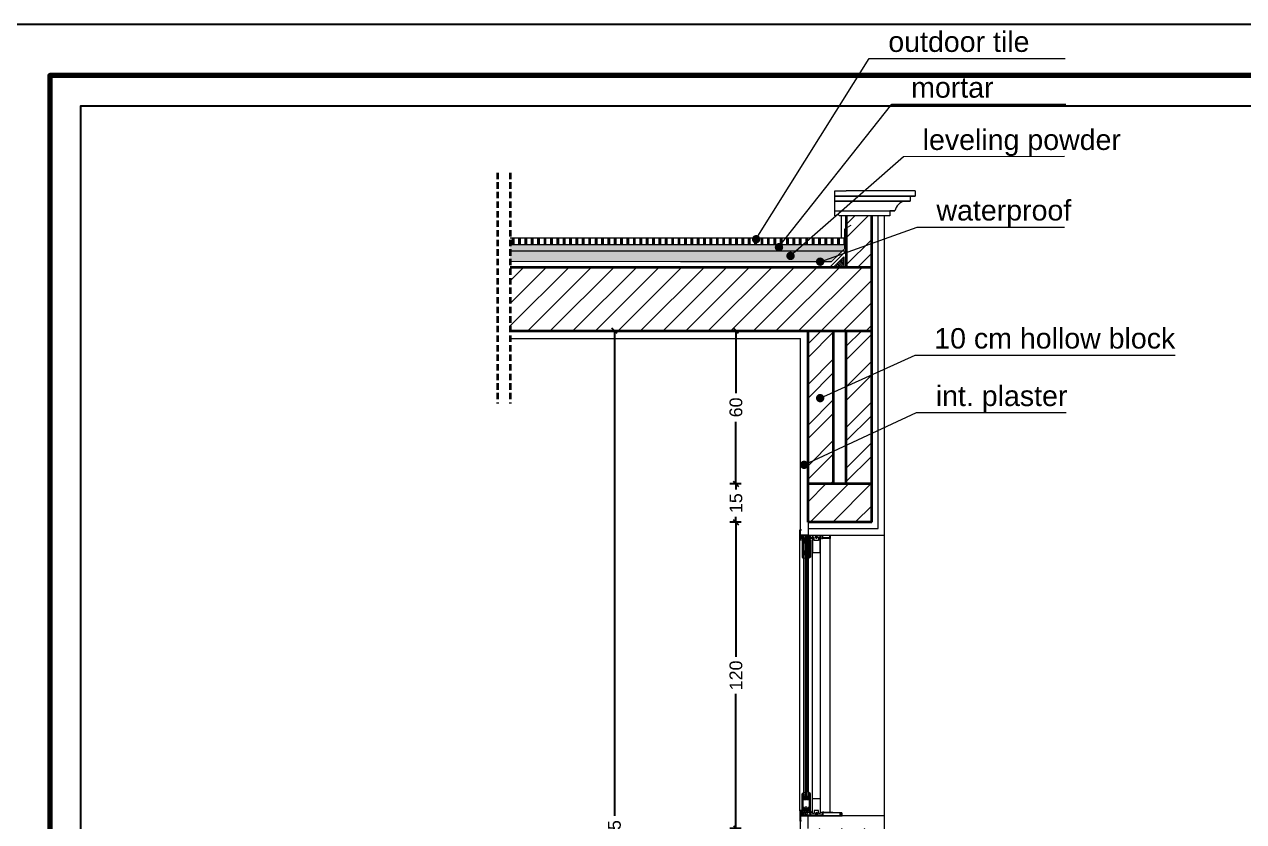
# Model space of a CAD drawing. Header units: inches. Extents: x -580639 to 179052, y 0 to 152898.
# Drawn here: x 24613 to 36553, y 143980 to 151788 of the extents above; entities that cross this region are included whole.
import ezdxf

# ---------------------------------------------------------------- set-up
doc = ezdxf.new("R2010")
doc.units = ezdxf.units.IN
doc.header["$LTSCALE"] = 500
doc.header["$MEASUREMENT"] = 0
for name, pattern in [('DASHED', [0.75, 0.5, -0.25]), ('HIDDEN', [0.375, 0.25, -0.125]), ('HIDDEN2', [0.1875, 0.125, -0.0625])]:
    doc.linetypes.add(name, pattern=pattern)
for name, color, linetype, lineweight in [('1ATEXT', 3, 'Continuous', 20), ('A-0.15', 50, 'Continuous', 15), ('A-0.25', 42, 'Continuous', 25), ('A-flor-sthn', 251, 'HIDDEN2', 9), ('A-htch', 252, 'Continuous', 20), ('A-wall', 52, 'Continuous', 35), ('DIM', 8, 'Continuous', 18), ('fini', 11, 'Continuous', 13), ('WALL', 7, 'Continuous', 40), ('WIN', 3, 'Continuous', 18)]:
    doc.layers.add(name, color=color, linetype=linetype, lineweight=lineweight)
doc.styles.add('50', font='arial.ttf', dxfattribs={"height": 125})
doc.styles.add('style3', font='arial.ttf', dxfattribs={"height": 200})
doc.dimstyles.new('DIM', dxfattribs={"dimscale": 50, "dimtxt": 125, "dimasz": 1, "dimexe": 1.2, "dimexo": 1, "dimgap": 1, "dimtad": 0, "dimtoh": 1, "dimdec": 0, "dimlfac": 0.1, "dimrnd": 1, "dimdsep": 46, "dimtxsty": '50', "dimblk": 'OBLIQUE', "dimcen": 0.09, "dimclrt": 8, "dimadec": 0, "dimazin": 0, "dimtfac": 1, "dimtdec": 0, "dimtix": 1, "dimtofl": 0, "dimtmove": 2, "dimatfit": 2, "dimfxl": 1, "dimfxlon": 1, "dimtzin": 0, "dimarcsym": 0})
pattern_1 = [(318.0127875, (-46528.982, 479737.635), (1125, -1000), [16.817, -1664.886006]), (274.9697407, (-46516.482, 479726.385), (-125, 1500), [28.8585, -2856.990595]), (222.510447, (-46513.982, 479697.635), (1375, 1250), [20.3485, -2014.504075]), (357.273689, (-46482.732, 479648.885), (-2500, 125), [26.27975, -2601.694755]), (22.8336542, (-46456.482, 479647.635), (-1500, -625), [25.769375, -2551.17164]), (87.273689, (-46432.732, 479657.635), (-125, -2500), [26.27975, -2601.694755]), (127.6942405, (-46431.482, 479683.885), (1250, -1625), [34.753625, -3440.60607]), (162.2553284, (-46452.732, 479711.385), (-2750, 875), [32.811, -3248.290187]), (211.4295656, (-46483.982, 479721.385), (-1625, -1000), [26.36875, -2610.50914]), (265.2363583, (-46506.482, 479707.635), (125, 1375), [30.104, -1475.095322]), (312.3974378, (-46508.9818, 479677.635), (1375, -1500), [38.931, -3854.171876]), (228.814075, (-46481.482, 479772.635), (-750, -875), [13.287625, -1315.4806]), (261.4692344, (-46490.232, 479762.635), (250, 1625), [25.279625, -2502.688927]), (315, (-46493.98, 479737.635), (125, -2e-14), [17.677625, -159.09907]), (293.1985905, (-46508.982, 479728.885), (-250, 625), [9.51975, -942.45189]), (21.8014095, (-46505.232, 479720.135), (-375, -125), [13.462875, -659.682726]), (120.9637565, (-46492.732, 479725.135), (-250, 375), [21.866125, -707.00286]), (251.565051, (-46503.98, 479743.885), (125, 250), [15.811375, -379.473333]), (106.3895403, (-46505.232, 479647.635), (-375, 1250), [22.15, -2192.855643]), (160.346176, (-46511.482, 479668.885), (1375, -500), [18.582625, -1839.67597]), (23.1985905, (-46528.982, 479743.885), (-625, -250), [19.039375, -932.932263]), (73.6104597, (-46511.482, 479751.385), (-375, -1250), [22.15, -2192.855643]), (69.443955, (-46427.732, 479647.635), (-250, -625), [21.36, -1046.64047]), (24.7751406, (-46420.232, 479667.635), (-1375, -625), [17.89725, -1771.830383]), (156.8014095, (-46403.982, 479745.135), (-625, 250), [19.039375, -932.932263]), (107.3540246, (-46421.482, 479752.635), (500, -1625), [20.953875, -2074.42795]), (159.443955, (-46403.982, 479683.885), (625, -250), [10.68, -1057.32047]), (191.3099325, (-46403.982, 479737.635), (-500, -125), [6.37375, -631.00369]), (255.963757, (-46410.232, 479736.385), (125, 375), [25.769375, -489.61883]), (276.009006, (-46416.482, 479711.385), (-125, 1250), [23.88125, -2364.240397]), (33.690068, (-46481.482, 479725.135), (-250, -125), [18.02775, -432.66616]), (83.1572266, (-46466.482, 479735.135), (250, 2125), [31.47425, -3115.94533]), (150.945396, (-46462.732, 479766.385), (875, -500), [12.8695, -1274.084268]), (180, (-46473.98, 479772.64), (-125, -125), [7.5, -117.5]), (210.2564372, (-46420.232, 479708.885), (875, 500), [17.3655, -1719.19]), (138.0127875, (-46435.232, 479700.135), (-1125, 1000), [33.634, -1648.069006]), (90, (-46460.23, 479722.64), (-125, 125), [32.5, -92.5]), (55.3048465, (-46460.232, 479755.135), (875, 1250), [19.76425, -1956.659288]), (344.054604, (-46448.982, 479771.385), (500, -125), [18.20025, -891.813486]), (297.6459754, (-46431.482, 479766.385), (1250, -2375), [29.633125, -2933.684273]), (265.4260787, (-46417.732, 479740.135), (-125, -1625), [31.349875, -3103.634176])]

# ---------------------------------------------------------------- blocks, each defined once
blk = doc.blocks.new('_Oblique')
at = {"color": 0, "linetype": 'ByBlock', "lineweight": -2}
blk.add_line((-0.5, -0.5), (0.5, 0.5), dxfattribs=at)
blk = doc.blocks.new('*D1664')
at = {"layer": 'Defpoints', "color": 0, "transparency": 16777216}
for p in [(30392, 148787), (30392, 148787), (30392, 138912)]:
    blk.add_point(p, dxfattribs=at)
at = {"layer": 'DIM', "color": 0, "lineweight": -2, "transparency": 16777216}
for p, q in [((30392, 148787), (30332, 148787)), ((30392, 148787), (30392, 144038)), ((30392, 138912), (30392, 143661)), ((30392, 138912), (30332, 138912))]:
    blk.add_line(p, q, dxfattribs=at)
at = {"layer": 'DIM', "color": 0, "lineweight": -2, "transparency": 16777216, "xscale": 50, "yscale": 50, "zscale": 50}
for p, rotation in [((30392, 148787), 90), ((30392, 138912), 270)]:
    blk.add_blockref('_Oblique', p, dxfattribs=dict(at, rotation=rotation))
at = {"layer": 'DIM', "color": 8, "transparency": 16777216, "insert": (30392, 143849), "char_height": 125, "attachment_point": 5, "rotation": 90, "style": '50'}
blk.add_mtext('395', dxfattribs=at)
blk = doc.blocks.new('*D1696')
at = {"layer": 'Defpoints', "color": 0, "transparency": 16777216}
for p in [(31582, 146912), (32287, 146912), (32287, 143912)]:
    blk.add_point(p, dxfattribs=at)
at = {"layer": 'DIM', "color": 0, "lineweight": -2, "transparency": 16777216}
for p, q in [((31632, 146912), (31522, 146912)), ((31582, 146912), (31582, 145594)), ((31582, 143912), (31582, 145230)), ((31632, 143912), (31522, 143912))]:
    blk.add_line(p, q, dxfattribs=at)
at = {"layer": 'DIM', "color": 0, "lineweight": -2, "transparency": 16777216, "xscale": 50, "yscale": 50, "zscale": 50}
for p, rotation in [((31582, 146912), 90), ((31582, 143912), 270)]:
    blk.add_blockref('_Oblique', p, dxfattribs=dict(at, rotation=rotation))
at = {"layer": 'DIM', "color": 8, "transparency": 16777216, "insert": (31582, 145412), "char_height": 125, "attachment_point": 5, "rotation": 90, "style": '50'}
blk.add_mtext('120', dxfattribs=at)
blk = doc.blocks.new('*D1697')
at = {"layer": 'Defpoints', "color": 0, "transparency": 16777216}
for p in [(31582, 147287), (32287, 147287), (32287, 146912)]:
    blk.add_point(p, dxfattribs=at)
at = {"layer": 'DIM', "color": 0, "lineweight": -2, "transparency": 16777216}
for p, q in [((31632, 147287), (31522, 147287)), ((31582, 147287), (31582, 147234)), ((31632, 146912), (31522, 146912)), ((31582, 146912), (31582, 146965))]:
    blk.add_line(p, q, dxfattribs=at)
at = {"layer": 'DIM', "color": 0, "lineweight": -2, "transparency": 16777216, "xscale": 50, "yscale": 50, "zscale": 50}
for p, rotation in [((31582, 147287), 90), ((31582, 146912), 270)]:
    blk.add_blockref('_Oblique', p, dxfattribs=dict(at, rotation=rotation))
at = {"layer": 'DIM', "color": 8, "transparency": 16777216, "insert": (31582, 147099), "char_height": 125, "attachment_point": 5, "rotation": 90, "style": '50'}
blk.add_mtext('15', dxfattribs=at)
blk = doc.blocks.new('*D1698')
at = {"layer": 'Defpoints', "color": 0, "transparency": 16777216}
for p in [(31582, 148787), (32287, 148787), (32287, 147287)]:
    blk.add_point(p, dxfattribs=at)
at = {"layer": 'DIM', "color": 0, "lineweight": -2, "transparency": 16777216}
for p, q in [((31632, 148787), (31522, 148787)), ((31582, 148787), (31582, 148177)), ((31582, 147287), (31582, 147897)), ((31632, 147287), (31522, 147287))]:
    blk.add_line(p, q, dxfattribs=at)
at = {"layer": 'DIM', "color": 0, "lineweight": -2, "transparency": 16777216, "xscale": 50, "yscale": 50, "zscale": 50}
for p, rotation in [((31582, 148787), 90), ((31582, 147287), 270)]:
    blk.add_blockref('_Oblique', p, dxfattribs=dict(at, rotation=rotation))
at = {"layer": 'DIM', "color": 8, "transparency": 16777216, "insert": (31582, 148037), "char_height": 125, "attachment_point": 5, "rotation": 90, "style": '50'}
blk.add_mtext('60', dxfattribs=at)

msp = doc.modelspace()

# ---------------------------------------------------------------- hatches: boundary and pattern name
at = {"layer": 'A-flor-sthn', "ltscale": 1000}
h = msp.add_hatch(dxfattribs=at)
h.set_pattern_fill('ANSI31', color=8, scale=100, angle=90, style=0)
h.set_pattern_definition([(135, (-1712.176, 564711.376), (-8.83883476, -8.83883476), [])])
h.paths.add_polyline_path([(32637.398, 149411.044), (32637.398, 149511.044), (32537.398, 149411.044)])
at = {"layer": 'A-htch'}
h = msp.add_hatch(dxfattribs=at)
h.set_pattern_fill('ANSI32', color=256, scale=750)
h.set_pattern_definition([(45, (-46403.98, 479647.64), (-198.87378, 198.87378), []), (45, (-46271.4, 479647.64), (-198.87378, 198.87378), [])])
h.paths.add_polyline_path([(32912.398, 143536.996), (32662.398, 143536.996), (32662.398, 138911.996), (32912.398, 138911.996)])
h.paths.add_polyline_path([(32287.398, 138911.996), (32537.398, 138911.996), (32537.398, 143536.996), (32287.398, 143536.996)])
h.paths.add_polyline_path([(32662.398, 147286.996), (32912.398, 147286.996), (32912.398, 148786.996), (32662.398, 148786.996)])
h.paths.add_polyline_path([(32287.398, 147286.996), (32537.398, 147286.996), (32537.398, 148786.996), (32287.398, 148786.996)])
h.paths.add_polyline_path([(32912.398, 149667.112), (32912.398, 149911.996), (32662.398, 149911.996), (32662.398, 149411.996), (32912.398, 149411.996)])
h.paths.add_polyline_path([(32912.398, 131786.996), (32662.398, 131786.996), (32662.398, 130286.996), (32912.398, 130286.996)])
h.paths.add_polyline_path([(32287.398, 130286.996), (32537.398, 130286.996), (32537.398, 131786.996), (32287.398, 131786.996)])
h.paths.add_polyline_path([(32912.398, 129786.996), (32662.398, 129786.996), (32662.398, 125161.996), (32912.398, 125161.996), (32912.398, 125411.996)])
h.paths.add_polyline_path([(32287.398, 125161.996), (32537.398, 125161.996), (32537.398, 129786.996), (32287.398, 129786.996)])
at = {"layer": 'A-htch', "transparency": 33554687}
h = msp.add_hatch(dxfattribs=at)
h.set_pattern_fill('PLAST', color=256, scale=250, angle=90)
h.set_pattern_definition([(90, (-46403.98, 479647.635), (-62.5, 4e-15), []), (90, (-46411.794, 479647.635), (-62.5, 4e-15), []), (90, (-46419.607, 479647.635), (-62.5, 4e-15), [])])
h.paths.add_polyline_path([(32287.398, 121786.996), (29369.952, 121786.996), (29369.952, 121724.496), (32287.398, 121724.496)])
h.paths.add_polyline_path([(32287.398, 130411.996), (29369.952, 130411.996), (29369.952, 130349.496), (32287.398, 130349.496)])
h.paths.add_polyline_path([(32287.398, 139036.996), (29369.952, 139036.996), (29369.952, 138974.496), (32287.398, 138974.496)])
h.paths.add_polyline_path([(32644.175, 149696.4), (29369.952, 149696.4), (29369.952, 149633.9), (32644.175, 149633.9)])
at = {"layer": 'A-htch', "transparency": 33554549}
h = msp.add_hatch(dxfattribs=at)
h.set_pattern_fill('GRAVEL', color=256, scale=125, angle=90)
h.set_pattern_definition(pattern_1)
h.paths.add_polyline_path([(32644.175, 149633.9), (29369.952, 149633.9), (29369.952, 149571.4), (32626.467, 149571.4), (32644.175, 149588.848)])
h.paths.add_polyline_path([(32287.398, 138974.496), (29369.952, 138974.496), (29369.952, 138911.996), (32287.398, 138911.996)])
h.paths.add_polyline_path([(32287.398, 130349.496), (29369.952, 130349.496), (29369.952, 130286.996), (32287.398, 130286.996)])
h.paths.add_polyline_path([(32287.398, 121724.496), (29369.952, 121724.496), (29369.952, 121661.996), (32287.398, 121661.996)])
h = msp.add_hatch(dxfattribs=at)
h.set_pattern_fill('GRAVEL', color=256, scale=125, angle=90)
h.set_pattern_definition(pattern_1)
h.paths.add_polyline_path([(29369.952, 149571.4), (29369.952, 149465.872), (32519.752, 149466.253), (32626.467, 149571.4)])
at = {"layer": 'A-htch'}
h = msp.add_hatch(dxfattribs=at)
h.set_pattern_fill('ANSI31', color=256, scale=1250)
h.set_pattern_definition([(45, (-46403.98, 479647.64), (-110.485435, 110.485435), [])])
h.paths.add_polyline_path([(32912.398, 121161.996), (32912.398, 121661.996), (29369.952, 121661.996), (29369.952, 121161.996)])
h.paths.add_polyline_path([(32912.398, 129786.996), (32912.398, 130286.996), (29369.952, 130286.996), (29369.952, 129786.996)])
h.paths.add_polyline_path([(32287.398, 132036.996), (32287.398, 131786.996), (32912.398, 131786.996), (32912.398, 132036.996)])
h.paths.add_polyline_path([(32287.398, 138411.996), (32287.398, 138036.996), (32912.398, 138036.996), (32912.398, 138911.996), (29369.952, 138911.996), (29369.952, 138411.996)])
h.paths.add_polyline_path([(32912.398, 143536.996), (32912.398, 143911.996), (32287.398, 143911.996), (32287.398, 143536.996)])
h.paths.add_polyline_path([(32912.398, 147286.996), (32287.398, 147286.996), (32287.398, 146911.996), (32912.398, 146911.996)])
h.paths.add_polyline_path([(29369.952, 149411.996), (29369.952, 148786.996), (32912.398, 148786.996), (32912.398, 149411.996)])

# ---------------------------------------------------------------- linework, layer by layer
msp.add_lwpolyline([(24363.463, 113030.352), (79363.681, 113030.352), (79363.681, 151788.469), (24363.463, 151788.469)], close=True)
at = {"layer": '1ATEXT'}
for p, q in [((31779.377, 149688.993), (32885.309, 151454.508)), ((32885.309, 151454.508), (34806.165, 151454.508)), ((32003.129, 149610.627), (33109.06, 151006.376)), ((33109.06, 151006.376), (34812.09, 151006.376)), ((32116.104, 149525.606), (33222.036, 150494.203)), ((33222.036, 150494.203), (34798.643, 150497.115)), ((32406.293, 149464.254), (33356.928, 149803.183)), ((33356.928, 149803.183), (34799.135, 149803.183)), ((32406.293, 148127.693), (33335.231, 148549.044)), ((33335.231, 148549.044), (35882.477, 148549.044)), ((32249.239, 147474.391), (33350.111, 147985.737)), ((33350.111, 147985.737), (34814.748, 147985.737))]:
    msp.add_line(p, q, dxfattribs=at)
at = {"layer": '1ATEXT', "const_width": 40}
for points in [[(31779.377, 149704.831, -1), (31779.377, 149662.825, -1), (31779.377, 149704.831)], [(32003.129, 149626.465, -1), (32003.129, 149584.459, -1), (32003.129, 149626.465)], [(32116.104, 149541.443, -1), (32116.104, 149499.438, -1), (32116.104, 149541.443)], [(32406.293, 149485.256, -1), (32406.293, 149443.251, -1), (32406.293, 149485.256)], [(32406.293, 148148.696, -1), (32406.293, 148106.69, -1), (32406.293, 148148.696)], [(32249.239, 147495.393, -1), (32249.239, 147453.388, -1), (32249.239, 147495.393)]]:
    msp.add_lwpolyline(points, format="xyb", dxfattribs=at)
at = {"layer": 'A-0.15'}
msp.add_line((33037.398, 144036.996), (33037.398, 146786.996), dxfattribs=at)
at = {"layer": 'A-0.25', "lineweight": 25}
msp.add_lwpolyline([(72263.681, 113830.352), (72263.681, 150988.469), (25163.463, 150988.469), (25163.463, 113830.352), (72263.681, 113830.352)], dxfattribs=at)
at = {"layer": 'A-flor-sthn', "color": 8, "ltscale": 1000}
for p, q in [((29369.952, 149696.4), (32662.398, 149696.4)), ((29369.952, 149633.9), (32662.398, 149633.9)), ((29369.952, 149571.4), (32662.398, 149571.4)), ((29369.952, 149571.4), (32662.398, 149571.4)), ((32662.398, 149571.4), (32502.042, 149411.044)), ((32637.398, 149511.044), (32537.398, 149411.044)), ((32637.398, 149511.044), (32637.398, 149411.044))]:
    msp.add_line(p, q, dxfattribs=at)
at = {"layer": 'A-wall', "linetype": 'DASHED', "ltscale": 0.25}
for p, q in [((29244.952, 150335.314), (29244.952, 148075.32)), ((29369.952, 150335.314), (29369.952, 148075.32))]:
    msp.add_line(p, q, dxfattribs=at)
at = {"layer": 'A-wall'}
for p, q in [((32662.398, 149911.996), (32662.398, 149411.996)), ((32912.398, 149667.112), (32912.398, 149911.996)), ((32912.398, 149411.996), (32912.398, 149667.112)), ((29369.952, 149411.996), (32912.398, 149411.996)), ((32912.398, 146911.996), (32912.398, 149411.996)), ((29369.952, 148786.996), (32912.398, 148786.996)), ((32287.398, 146911.996), (32287.398, 148786.996)), ((32537.398, 147286.996), (32537.398, 148786.996)), ((32662.398, 147286.996), (32662.398, 148786.996)), ((32912.398, 147286.996), (32287.398, 147286.996)), ((32912.398, 146911.996), (32287.398, 146911.996))]:
    msp.add_line(p, q, dxfattribs=at)
at = {"layer": 'A-wall', "color": 1, "lineweight": 70}
msp.add_lwpolyline([(24863.463, 113530.352), (78863.681, 113530.352), (78863.681, 151288.469), (24863.463, 151288.469)], close=True, dxfattribs=at)
at = {"layer": 'fini'}
for p, q in [((32549.898, 149911.996), (32549.898, 150156.881)), ((32549.898, 150156.881), (32662.398, 150156.881)), ((32549.898, 150106.881), (33336.235, 150106.881)), ((32549.898, 150106.881), (33336.235, 150106.881)), ((33286.235, 150106.881), (32549.898, 150106.881)), ((33286.485, 150106.881), (32549.898, 150106.881)), ((33336.235, 150156.881), (32662.398, 150156.881)), ((33336.235, 150156.881), (32662.398, 150156.881)), ((33336.235, 150106.881), (33286.235, 150106.881)), ((33286.235, 150106.881), (33286.235, 150056.881)), ((33336.235, 150156.881), (33336.235, 150106.881)), ((32549.898, 150056.881), (33286.235, 150056.881)), ((32549.898, 150056.881), (33286.235, 150056.881)), ((33286.235, 150056.881), (32549.898, 150056.881)), ((33286.485, 150056.881), (32549.898, 150056.881)), ((33286.235, 150056.881), (33236.235, 150056.881)), ((32549.898, 149961.996), (33137.398, 149961.996)), ((32549.898, 149961.996), (33137.398, 149961.996)), ((32566.489, 149911.996), (32549.898, 149911.996)), ((32662.398, 149911.996), (32591.76, 149911.996)), ((32612.398, 149911.996), (32612.398, 149696.4)), ((32912.398, 149911.996), (32662.398, 149911.996)), ((33087.398, 149911.996), (32662.398, 149911.996)), ((33137.398, 149961.996), (33087.398, 149961.996)), ((33087.398, 149961.996), (33087.398, 149911.996)), ((29369.952, 148711.996), (32212.398, 148711.996)), ((32212.398, 146786.996), (32212.398, 148711.996)), ((32287.398, 146786.996), (32212.398, 146786.996)), ((32212.398, 139036.996), (32212.398, 144036.996)), ((32287.398, 144036.996), (32212.398, 144036.996)), ((32287.398, 143911.996), (32287.398, 144036.996))]:
    msp.add_line(p, q, dxfattribs=at)
for points in [[(32287.398, 146911.996), (32287.398, 146786.996), (32912.398, 146786.996), (33037.398, 146786.996), (33037.398, 149911.996)], [(32287.398, 146849.496), (32912.398, 146849.496), (32974.898, 146849.496), (32974.898, 149911.996)], [(29369.952, 138336.996), (32212.398, 138336.996), (32212.398, 137911.996), (32912.398, 137911.996), (33037.398, 137911.996), (33037.398, 143911.996), (33037.398, 144036.996), (32287.398, 144036.996)]]:
    msp.add_lwpolyline(points, dxfattribs=at)
for centre, radius, start, end in [((33255.518, 149937.875), 120.558, 99.203589, 168.4582186), ((32579.124, 149911.996), 12.635, 0, 180)]:
    msp.add_arc(centre, radius, start, end, dxfattribs=at)
at = {"layer": 'WALL', "linetype": 'HIDDEN', "ltscale": 0.1, "const_width": 10}
for points in [[(29369.952, 149464.62), (32517.709, 149464.24), (32644.175, 149588.848), (32644.175, 149781.923), (32709.957, 149822.095)], [(32519.752, 149466.253), (29369.952, 149465.872)]]:
    msp.add_lwpolyline(points, dxfattribs=at)
at = {"layer": 'WIN'}
for p, q in [((32207.433, 146739.008), (32207.433, 146836.524)), ((32207.433, 144084.985, 0), (32207.433, 146834.041)), ((32220.714, 146839.006), (32209.915, 146839.006)), ((32220.714, 146834.041), (32212.398, 146834.041)), ((32212.398, 146786.996), (32212.398, 146834.041)), ((32220.714, 146786.996), (32212.398, 146786.996)), ((32220.714, 146782.032), (32212.398, 146782.032)), ((32212.398, 146772.041), (32212.398, 146782.032)), ((32212.398, 146772.041), (32227.664, 146772.041)), ((32212.398, 146741.49), (32212.398, 146767.077)), ((32212.398, 146767.077), (32227.664, 146767.077)), ((32220.714, 146741.49), (32212.398, 146741.49)), ((32221.955, 146837.765), (32221.955, 146835.282)), ((32221.955, 146785.755), (32221.955, 146783.273)), ((32221.955, 146737.767), (32221.955, 146740.249)), ((32222.327, 146778.815), (32222.327, 146786.759)), ((32222.327, 146778.815), (32222.327, 146786.759)), ((32242.187, 146786.759), (32222.327, 146786.759)), ((32222.327, 146778.815), (32224.81, 146778.815)), ((32222.327, 146761.81), (32224.81, 146761.81)), ((32222.327, 146761.81), (32222.327, 146751.866)), ((32242.187, 146752.121), (32222.327, 146751.866)), ((32224.81, 146778.815), (32224.81, 146781.794)), ((32306.718, 146781.794), (32224.81, 146781.794)), ((32224.81, 146757.057), (32224.81, 146761.81)), ((32237.222, 146757.209), (32224.81, 146757.057)), ((32246.158, 146741.49), (32228.781, 146741.49)), ((32228.781, 146737.767), (32228.781, 146741.49)), ((32228.906, 146774.701), (32228.906, 146773.283)), ((32235.608, 146770.605), (32228.906, 146774.701)), ((32235.608, 146768.513), (32228.906, 146764.417)), ((32228.906, 146764.417), (32228.906, 146765.835)), ((32235.608, 146768.513), (32235.608, 146770.605)), ((32237.222, 146757.209), (32237.222, 146781.794)), ((32243.676, 146739.008), (32238.711, 146739.008)), ((32238.711, 146739.008), (32238.711, 146719.149)), ((32242.187, 146752.121), (32242.187, 146786.759)), ((32242.187, 146786.759), (32507.433, 146786.759)), ((32243.676, 146739.008), (32243.676, 146735.284)), ((32246.158, 146741.49), (32246.158, 146735.284)), ((32247.896, 144267.481, 0), (32247.896, 146781.794, 0)), ((32292.283, 146741.49), (32249.281, 146741.49)), ((32257.826, 146753.902), (32282.65, 146753.902)), ((32262.791, 144226.482, 0), (32262.791, 146781.794, 0)), ((32265.273, 146774.884), (32265.273, 146781.794)), ((32270.238, 144236.412, 0), (32270.238, 146781.794, 0)), ((32270.238, 146719.149), (32270.238, 146761.191)), ((32275.203, 146774.884), (32275.203, 146781.794)), ((32277.685, 144226.482, 0), (32277.685, 146781.794, 0)), ((32292.58, 144267.481, 0), (32292.58, 146781.794, 0)), ((32294.317, 146741.49), (32294.317, 146735.284)), ((32311.694, 146741.49), (32294.317, 146741.49)), ((32296.8, 146739.008), (32296.8, 146735.284)), ((32301.765, 146739.008), (32296.8, 146739.008)), ((32297.161, 146754.223), (32297.161, 146756.705)), ((32298.402, 146757.947), (32306.718, 146757.947)), ((32298.402, 146752.982), (32309.201, 146752.982)), ((32301.765, 146739.008), (32301.765, 146719.149)), ((32306.718, 146757.947), (32306.718, 146786.759)), ((32319.999, 146752.982), (32309.201, 146752.982)), ((32311.683, 146757.947), (32311.683, 146786.759)), ((32427.386, 146781.794), (32311.683, 146781.794)), ((32319.999, 146757.947), (32311.683, 146757.947)), ((32311.694, 146737.767), (32311.694, 146741.49)), ((32321.24, 146754.223), (32321.24, 146756.705)), ((32364.57, 146774.884), (32364.57, 146781.794)), ((32369.534, 146750.285), (32369.534, 146783.274)), ((32374.499, 146774.884), (32374.499, 146781.794)), ((32417.829, 146754.223), (32417.829, 146756.705)), ((32419.07, 146757.947), (32427.386, 146757.947)), ((32419.07, 146752.982), (32429.868, 146752.982)), ((32427.386, 146757.947), (32427.386, 146781.794)), ((32507.433, 146752.982), (32429.868, 146752.982)), ((32502.468, 146781.794), (32432.351, 146781.794)), ((32432.351, 146757.947), (32432.351, 146781.794)), ((32502.468, 146757.947), (32432.351, 146757.947)), ((32500.358, 146781.794, 0), (32500.358, 144069.68, 0)), ((32502.468, 146757.947), (32502.468, 146781.794)), ((32507.433, 146752.982), (32507.433, 146786.759)), ((32220.714, 146736.526), (32209.915, 146736.526)), ((32233.746, 146737.767), (32228.781, 146737.767)), ((32228.781, 146737.767), (32228.781, 146617.37)), ((32233.746, 146737.767), (32233.746, 146617.37)), ((32301.765, 146719.149), (32238.711, 146719.149)), ((32238.711, 146711.701), (32238.711, 146628.54)), ((32301.765, 146711.701), (32238.711, 146711.701)), ((32246.158, 146628.54), (32238.711, 146628.54)), ((32246.158, 146628.54), (32238.711, 146624.072)), ((32238.711, 146624.072), (32238.711, 146617.37)), ((32239.952, 146736.526), (32239.952, 146721.631)), ((32254.226, 146706.737), (32239.952, 146706.737)), ((32239.952, 146706.737), (32239.952, 146629.782)), ((32265.894, 146629.782), (32239.952, 146629.782)), ((32241.194, 146720.39), (32241.194, 146720.39)), ((32242.435, 146734.043), (32242.435, 146736.526)), ((32242.435, 146724.238), (32242.435, 146734.043)), ((32242.435, 146724.238), (32242.435, 146721.631)), ((32246.158, 146735.284), (32243.676, 146735.284)), ((32257.826, 146729.078), (32282.65, 146729.078)), ((32260.308, 146624.817), (32263.287, 146628.54)), ((32260.308, 146617.37), (32260.308, 146624.817)), ((32265.273, 146628.54), (32263.287, 146628.54)), ((32265.273, 146625.686), (32265.273, 146628.54)), ((32265.273, 146617.37), (32265.273, 146620.224)), ((32265.894, 146629.782), (32267.383, 146627.175)), ((32273.093, 146627.175), (32267.383, 146627.175)), ((32270.238, 146715.278), (32270.238, 146691.594)), ((32274.582, 146629.782), (32273.093, 146627.175)), ((32300.523, 146629.782), (32274.582, 146629.782)), ((32275.203, 146625.686), (32275.203, 146628.54)), ((32277.189, 146628.54), (32275.203, 146628.54)), ((32275.203, 146617.37), (32275.203, 146620.224)), ((32280.168, 146624.817), (32277.189, 146628.54)), ((32280.168, 146617.37), (32280.168, 146624.817)), ((32300.523, 146706.737), (32286.249, 146706.737)), ((32296.8, 146735.284), (32294.317, 146735.284)), ((32294.317, 146628.54), (32301.765, 146624.072)), ((32301.765, 146628.54), (32294.317, 146628.54)), ((32298.041, 146734.043), (32298.041, 146736.526)), ((32298.041, 146724.238), (32298.041, 146734.043)), ((32298.041, 146724.238), (32298.041, 146721.631)), ((32299.282, 146720.39), (32299.282, 146720.39)), ((32300.523, 146736.526), (32300.523, 146721.631)), ((32300.523, 146706.737), (32300.523, 146629.782)), ((32301.765, 146711.701), (32301.765, 146628.54)), ((32301.765, 146624.072), (32301.765, 146617.37)), ((32311.694, 146737.767), (32306.729, 146737.767)), ((32306.729, 146737.767), (32306.729, 146617.37)), ((32311.694, 146737.767), (32311.694, 146617.37)), ((32233.746, 146617.37), (32228.781, 146617.37)), ((32228.781, 146617.37), (32228.781, 146572.686)), ((32233.746, 146572.686), (32228.781, 146572.686)), ((32228.781, 146572.065), (32228.781, 146571.332)), ((32228.781, 146572.065), (32234.367, 146572.065)), ((32228.781, 146571.332), (32247.896, 146556.512)), ((32231.264, 146576.41), (32233.746, 146581.375)), ((32233.746, 146576.41), (32231.264, 146576.41)), ((32232.268, 146577.03), (32234.236, 146580.966)), ((32232.268, 146577.03), (32234.367, 146577.03)), ((32233.746, 146612.405), (32233.746, 146581.375)), ((32306.729, 146612.405), (32233.746, 146612.405)), ((32233.746, 146576.41), (32233.746, 146572.686)), ((32234.367, 146600.003), (32237.299, 146606.571)), ((32234.367, 146600.003), (32234.367, 146581.521)), ((32234.367, 146577.03), (32234.367, 146572.065)), ((32235.856, 146597.014), (32235.856, 146599.618)), ((32235.856, 146584.726), (32235.856, 146592.173)), ((32235.856, 146572.302), (32235.856, 146580.382)), ((32235.954, 146600.1), (32237.514, 146603.806)), ((32236.338, 146571.32), (32240.93, 146567.765)), ((32241.814, 146595.773), (32237.098, 146595.773)), ((32237.098, 146593.414), (32241.69, 146593.414)), ((32241.69, 146583.485), (32237.098, 146583.485)), ((32237.098, 146581.623), (32241.69, 146581.623)), ((32237.299, 146606.571), (32270.238, 146606.571)), ((32238.688, 146604.565), (32241.844, 146604.49)), ((32301.765, 146617.37), (32238.711, 146617.37)), ((32242.931, 146592.173), (32242.931, 146584.726)), ((32242.931, 146580.382), (32242.931, 146568.746)), ((32243.055, 146603.249), (32243.055, 146597.014)), ((32244.297, 146599.124), (32244.297, 146588.233)), ((32244.297, 146588.233), (32245.449, 146590.801)), ((32244.297, 146582.307), (32247.662, 146589.808)), ((32244.297, 146582.307), (32244.297, 146576.906)), ((32244.338, 146573.928), (32245.449, 146576.403)), ((32244.766, 146568.955), (32247.662, 146575.41)), ((32246.779, 146601.606), (32270.238, 146601.606)), ((32262.791, 146597.51), (32247.896, 146597.51)), ((32277.064, 146597.51), (32263.411, 146597.51)), ((32263.411, 146597.51), (32263.411, 146588.822)), ((32275.823, 146587.581), (32264.652, 146587.581)), ((32303.176, 146606.571), (32270.238, 146606.571)), ((32293.697, 146601.606), (32270.238, 146601.606)), ((32277.064, 146597.51), (32277.064, 146588.822)), ((32292.58, 146597.51), (32277.685, 146597.51)), ((32311.694, 146571.332), (32292.58, 146556.512)), ((32296.179, 146582.307), (32292.813, 146589.808)), ((32295.71, 146568.955), (32292.813, 146575.41)), ((32296.179, 146588.233), (32295.027, 146590.801)), ((32296.137, 146573.928), (32295.027, 146576.403)), ((32296.179, 146599.124), (32296.179, 146588.233)), ((32296.179, 146582.307), (32296.179, 146576.906)), ((32297.42, 146603.249), (32297.42, 146597.014)), ((32297.544, 146592.173), (32297.544, 146584.726)), ((32297.544, 146580.382), (32297.544, 146568.746)), ((32301.788, 146604.565), (32298.632, 146604.49)), ((32298.662, 146595.773), (32303.378, 146595.773)), ((32303.378, 146593.414), (32298.786, 146593.414)), ((32298.786, 146583.485), (32303.378, 146583.485)), ((32303.378, 146581.623), (32298.786, 146581.623)), ((32304.138, 146571.32), (32299.545, 146567.765)), ((32304.522, 146600.1), (32302.962, 146603.806)), ((32306.109, 146600.003), (32303.176, 146606.571)), ((32304.619, 146597.014), (32304.619, 146599.618)), ((32304.619, 146584.726), (32304.619, 146592.173)), ((32304.619, 146572.302), (32304.619, 146580.382)), ((32306.109, 146600.003), (32306.109, 146581.521)), ((32308.208, 146577.03), (32306.109, 146577.03)), ((32306.109, 146577.03), (32306.109, 146572.065)), ((32311.694, 146572.065), (32306.109, 146572.065)), ((32308.208, 146577.03), (32306.24, 146580.966)), ((32311.694, 146617.37), (32306.729, 146617.37)), ((32306.729, 146612.405), (32306.729, 146581.375)), ((32309.212, 146576.41), (32306.729, 146581.375)), ((32306.729, 146576.41), (32306.729, 146572.686)), ((32309.212, 146576.41), (32306.729, 146576.41)), ((32311.694, 146572.686), (32306.729, 146572.686)), ((32311.694, 146617.37), (32311.694, 146572.686)), ((32311.694, 146572.065), (32311.694, 146571.332)), ((32332.298, 146616.815), (32406.771, 146616.815)), ((32228.781, 144252.66), (32247.896, 144267.481)), ((32228.781, 144251.927), (32228.781, 144252.66)), ((32228.781, 144251.927), (32234.367, 144251.927)), ((32228.781, 144206.623), (32228.781, 144251.307)), ((32233.746, 144251.307), (32228.781, 144251.307)), ((32233.746, 144247.583), (32231.264, 144247.583)), ((32231.264, 144247.583), (32233.746, 144242.618)), ((32232.268, 144246.962), (32234.236, 144243.027)), ((32232.268, 144246.962), (32234.367, 144246.962)), ((32233.746, 144247.583), (32233.746, 144251.307)), ((32233.746, 144211.588), (32233.746, 144242.618)), ((32234.367, 144246.962), (32234.367, 144251.927)), ((32234.367, 144223.99), (32234.367, 144242.472)), ((32235.856, 144251.691), (32235.856, 144243.611)), ((32235.856, 144239.267), (32235.856, 144231.82)), ((32236.338, 144252.672), (32240.93, 144256.228)), ((32237.098, 144242.37), (32241.69, 144242.37)), ((32241.69, 144240.508), (32237.098, 144240.508)), ((32242.931, 144243.611), (32242.931, 144255.246)), ((32242.931, 144231.82), (32242.931, 144239.267)), ((32244.297, 144241.685), (32244.297, 144247.087)), ((32244.297, 144241.685), (32247.662, 144234.184)), ((32244.297, 144235.76), (32245.449, 144233.191)), ((32244.297, 144224.869), (32244.297, 144235.76)), ((32244.338, 144250.065), (32245.449, 144247.589)), ((32244.766, 144255.038), (32247.662, 144248.583)), ((32263.411, 144226.482), (32263.411, 144235.171)), ((32275.823, 144236.412), (32264.652, 144236.412)), ((32277.064, 144226.482), (32277.064, 144235.171)), ((32311.694, 144252.66), (32292.58, 144267.481)), ((32295.71, 144255.038), (32292.813, 144248.583)), ((32296.179, 144241.685), (32292.813, 144234.184)), ((32296.137, 144250.065), (32295.027, 144247.589)), ((32296.179, 144235.76), (32295.027, 144233.191)), ((32296.179, 144241.685), (32296.179, 144247.087)), ((32296.179, 144224.869), (32296.179, 144235.76)), ((32297.544, 144243.611), (32297.544, 144255.246)), ((32297.544, 144231.82), (32297.544, 144239.267)), ((32303.378, 144242.37), (32298.786, 144242.37)), ((32298.786, 144240.508), (32303.378, 144240.508)), ((32304.138, 144252.672), (32299.545, 144256.228)), ((32304.619, 144251.691), (32304.619, 144243.611)), ((32304.619, 144239.267), (32304.619, 144231.82)), ((32306.109, 144246.962), (32306.109, 144251.927)), ((32311.694, 144251.927), (32306.109, 144251.927)), ((32308.208, 144246.962), (32306.109, 144246.962)), ((32306.109, 144223.99), (32306.109, 144242.472)), ((32308.208, 144246.962), (32306.24, 144243.027)), ((32311.694, 144251.307), (32306.729, 144251.307)), ((32306.729, 144247.583), (32306.729, 144251.307)), ((32309.212, 144247.583), (32306.729, 144242.618)), ((32309.212, 144247.583), (32306.729, 144247.583)), ((32306.729, 144211.588), (32306.729, 144242.618)), ((32311.694, 144251.927), (32311.694, 144252.66)), ((32311.694, 144206.623), (32311.694, 144251.307)), ((32233.746, 144206.623), (32228.781, 144206.623)), ((32228.781, 144086.226), (32228.781, 144206.623)), ((32306.729, 144211.588), (32233.746, 144211.588)), ((32233.746, 144086.226), (32233.746, 144206.623)), ((32234.367, 144223.99), (32237.299, 144217.422)), ((32235.856, 144226.979), (32235.856, 144224.375)), ((32235.954, 144223.893), (32237.514, 144220.187)), ((32237.098, 144230.578), (32241.69, 144230.578)), ((32241.814, 144228.22), (32237.098, 144228.22)), ((32237.299, 144217.422), (32270.238, 144217.422)), ((32238.688, 144219.428), (32241.844, 144219.503)), ((32301.765, 144206.623), (32238.711, 144206.623)), ((32238.711, 144199.921), (32238.711, 144206.623)), ((32246.158, 144195.452), (32238.711, 144199.921)), ((32238.711, 144112.291), (32238.711, 144195.452)), ((32246.158, 144195.452), (32238.711, 144195.452)), ((32301.765, 144112.291), (32238.711, 144112.291)), ((32265.894, 144194.211), (32239.952, 144194.211)), ((32239.952, 144117.256), (32239.952, 144194.211)), ((32254.226, 144117.256), (32239.952, 144117.256)), ((32243.055, 144220.744), (32243.055, 144226.979)), ((32246.779, 144222.386), (32270.238, 144222.386)), ((32262.791, 144226.482), (32247.896, 144226.482)), ((32260.308, 144206.623), (32260.308, 144199.176)), ((32260.308, 144199.176), (32263.287, 144195.452)), ((32265.273, 144195.452), (32263.287, 144195.452)), ((32277.064, 144226.482), (32263.411, 144226.482)), ((32265.273, 144206.623), (32265.273, 144203.768)), ((32265.273, 144198.307), (32265.273, 144195.452)), ((32265.894, 144194.211), (32267.383, 144196.818)), ((32273.093, 144196.818), (32267.383, 144196.818)), ((32293.697, 144222.386), (32270.238, 144222.386)), ((32303.176, 144217.422), (32270.238, 144217.422)), ((32270.238, 144108.714), (32270.238, 144132.399)), ((32274.582, 144194.211), (32273.093, 144196.818)), ((32300.523, 144194.211), (32274.582, 144194.211)), ((32275.203, 144206.623), (32275.203, 144203.768)), ((32275.203, 144198.307), (32275.203, 144195.452)), ((32277.189, 144195.452), (32275.203, 144195.452)), ((32280.168, 144199.176), (32277.189, 144195.452)), ((32292.58, 144226.482), (32277.685, 144226.482)), ((32280.168, 144206.623), (32280.168, 144199.176)), ((32300.523, 144117.256), (32286.249, 144117.256)), ((32294.317, 144195.452), (32301.765, 144199.921)), ((32301.765, 144195.452), (32294.317, 144195.452)), ((32297.42, 144220.744), (32297.42, 144226.979)), ((32301.788, 144219.428), (32298.632, 144219.503)), ((32298.662, 144228.22), (32303.378, 144228.22)), ((32303.378, 144230.578), (32298.786, 144230.578)), ((32300.523, 144117.256), (32300.523, 144194.211)), ((32301.765, 144199.921), (32301.765, 144206.623)), ((32301.765, 144112.291), (32301.765, 144195.452)), ((32304.522, 144223.893), (32302.962, 144220.187)), ((32306.109, 144223.99), (32303.176, 144217.422)), ((32304.619, 144226.979), (32304.619, 144224.375)), ((32311.694, 144206.623), (32306.729, 144206.623)), ((32306.729, 144086.226), (32306.729, 144206.623)), ((32311.694, 144086.226), (32311.694, 144206.623)), ((32332.298, 144207.178), (32406.771, 144207.178)), ((32207.433, 144084.985), (32207.433, 143987.469)), ((32220.714, 144087.467), (32209.915, 144087.467)), ((32212.398, 144082.502), (32212.398, 144056.916)), ((32220.714, 144082.502), (32212.398, 144082.502)), ((32212.398, 144056.916), (32227.664, 144056.916)), ((32212.398, 144051.951), (32227.664, 144051.951)), ((32212.398, 144051.951), (32212.398, 144041.961)), ((32212.398, 144041.961), (32212.398, 143989.951)), ((32220.714, 144041.961), (32212.398, 144041.961)), ((32220.714, 144036.996), (32212.398, 144036.996)), ((32215.015, 144036.996), (32622.531, 144037.089, 0)), ((32221.955, 144086.226), (32221.955, 144083.744)), ((32221.955, 144038.238), (32221.955, 144040.72)), ((32222.327, 144062.182), (32222.327, 144072.127)), ((32242.187, 144071.872), (32222.327, 144072.127)), ((32222.327, 144062.182), (32224.81, 144062.182)), ((32222.327, 144045.178), (32222.327, 144037.234)), ((32222.327, 144045.178), (32224.81, 144045.178)), ((32222.327, 144045.178), (32222.327, 144037.234)), ((32224.81, 144066.935), (32224.81, 144062.182)), ((32237.222, 144066.784), (32224.81, 144066.935)), ((32224.81, 144045.178), (32224.81, 144042.199)), ((32306.718, 144042.199), (32224.81, 144042.199)), ((32233.746, 144086.226), (32228.781, 144086.226)), ((32228.781, 144086.226), (32228.781, 144082.502)), ((32246.158, 144082.502), (32228.781, 144082.502)), ((32235.608, 144055.48), (32228.906, 144059.576)), ((32228.906, 144059.576), (32228.906, 144058.157)), ((32235.608, 144053.388), (32228.906, 144049.292)), ((32228.906, 144049.292), (32228.906, 144050.71)), ((32235.608, 144055.48), (32235.608, 144053.388)), ((32237.222, 144066.784), (32237.222, 144042.199)), ((32301.765, 144104.844), (32238.711, 144104.844)), ((32238.711, 144084.985), (32238.711, 144104.844)), ((32243.676, 144084.985), (32238.711, 144084.985)), ((32239.952, 144087.467), (32239.952, 144102.362)), ((32241.194, 144103.603), (32241.194, 144103.603)), ((32242.187, 144071.872), (32242.187, 144037.234)), ((32242.187, 144037.234), (32432.351, 144037.234)), ((32242.435, 144099.755), (32242.435, 144102.362)), ((32242.435, 144099.755), (32242.435, 144089.95)), ((32242.435, 144089.95), (32242.435, 144087.467)), ((32246.158, 144088.708), (32243.676, 144088.708)), ((32243.676, 144084.985), (32243.676, 144088.708)), ((32246.158, 144082.502), (32246.158, 144088.708)), ((32292.283, 144082.502), (32249.281, 144082.502)), ((32257.826, 144094.914), (32282.65, 144094.914)), ((32257.826, 144070.09), (32282.65, 144070.09)), ((32265.273, 144049.109), (32265.273, 144042.199)), ((32270.238, 144104.844), (32270.238, 144062.802)), ((32275.203, 144049.109), (32275.203, 144042.199)), ((32296.8, 144088.708), (32294.317, 144088.708)), ((32294.317, 144082.502), (32294.317, 144088.708)), ((32311.694, 144082.502), (32294.317, 144082.502)), ((32296.8, 144084.985), (32296.8, 144088.708)), ((32301.765, 144084.985), (32296.8, 144084.985)), ((32297.161, 144069.77), (32297.161, 144067.287)), ((32298.041, 144099.755), (32298.041, 144102.362)), ((32298.041, 144099.755), (32298.041, 144089.95)), ((32298.041, 144089.95), (32298.041, 144087.467)), ((32298.402, 144071.011), (32309.201, 144071.011)), ((32298.402, 144066.046), (32306.718, 144066.046)), ((32299.282, 144103.603), (32299.282, 144103.603)), ((32300.523, 144087.467), (32300.523, 144102.362)), ((32301.765, 144084.985), (32301.765, 144104.844)), ((32306.718, 144066.046), (32306.718, 144037.234)), ((32311.694, 144086.226), (32306.729, 144086.226)), ((32319.999, 144071.011), (32309.201, 144071.011)), ((32311.683, 144066.046), (32311.683, 144037.234)), ((32319.999, 144066.046), (32311.683, 144066.046)), ((32427.386, 144042.199), (32311.683, 144042.199)), ((32311.694, 144086.226), (32311.694, 144082.502)), ((32321.24, 144069.77), (32321.24, 144067.287)), ((32364.57, 144049.109), (32364.57, 144042.199)), ((32369.534, 144073.708), (32369.534, 144040.719)), ((32374.499, 144049.109), (32374.499, 144042.199)), ((32417.829, 144069.77), (32417.829, 144067.287)), ((32419.07, 144071.011), (32429.868, 144071.011)), ((32419.07, 144066.046), (32427.386, 144066.046)), ((32427.386, 144066.046), (32427.386, 144042.199)), ((32440.667, 144071.011), (32429.868, 144071.011)), ((32440.667, 144066.046), (32432.351, 144066.046)), ((32432.351, 144066.046), (32432.351, 144037.234)), ((32599.654, 144062.501), (32440.556, 144066.047)), ((32619.514, 144067.025), (32440.667, 144071.011)), ((32441.908, 144069.77), (32441.908, 144067.287)), ((32599.654, 144062.531), (32599.654, 144037.234)), ((32619.514, 144037.234), (32599.654, 144037.234)), ((32617.031, 144062.117), (32604.619, 144062.413)), ((32604.619, 144062.413), (32604.619, 144042.199)), ((32617.031, 144042.199), (32604.619, 144042.199)), ((32617.031, 144062.117), (32617.031, 144042.199)), ((32619.514, 144067.025), (32619.514, 144037.234)), ((32220.714, 143984.987), (32209.915, 143984.987)), ((32220.714, 143989.951), (32212.398, 143989.951)), ((32221.955, 143986.228), (32221.955, 143988.71))]:
    msp.add_line(p, q, dxfattribs=at)
for points in [[(32257.826, 146724.113), (32252.861, 146724.113), (32252.861, 146758.867), (32257.826, 146758.867)], [(32287.615, 146724.113), (32282.65, 146724.113), (32282.65, 146758.867), (32287.615, 146758.867)], [(32257.826, 144099.879), (32252.861, 144099.879), (32252.861, 144065.125), (32257.826, 144065.125)], [(32287.615, 144099.879), (32282.65, 144099.879), (32282.65, 144065.125), (32287.615, 144065.125)]]:
    msp.add_lwpolyline(points, close=True, dxfattribs=at)
at = {"layer": 'WIN', "elevation": 0}
for points in [[(32332.298, 144207.178), (32332.298, 146781.794)], [(32406.771, 146781.794), (32406.771, 144207.178)]]:
    msp.add_lwpolyline(points, dxfattribs=at)
at = {"layer": 'WIN'}
for points in [[(32406.771, 146616.815), (32406.771, 146765.76), (32390.635, 146765.76), (32390.635, 146734.73), (32348.434, 146734.73), (32348.434, 146765.76), (32332.298, 146765.76), (32332.298, 146616.815)], [(32406.771, 144207.178), (32406.771, 144058.233), (32390.635, 144058.233), (32390.635, 144089.263), (32348.434, 144089.263), (32348.434, 144058.233), (32332.298, 144058.233), (32332.298, 144207.178)]]:
    msp.add_lwpolyline(points, dxfattribs=at)
for centre, radius, start, end in [((32209.915, 146836.524), 2.482, 90, 180), ((32209.915, 146739.008), 2.482, 180, 270), ((32220.714, 146837.765), 1.241, 0, 90), ((32220.714, 146835.282), 1.241, 270, 0), ((32220.714, 146785.755), 1.241, 0, 90), ((32220.714, 146783.273), 1.241, 270, 0), ((32220.714, 146740.249), 1.241, 0, 90), ((32227.664, 146773.283), 1.241, 270, 0), ((32227.664, 146765.835), 1.241, 0, 90), ((32270.238, 146766.285), 9.93, 120, 60), ((32298.402, 146756.705), 1.241, 90, 180), ((32298.402, 146754.223), 1.241, 180, 270), ((32319.999, 146756.705), 1.241, 0, 90), ((32319.999, 146754.223), 1.241, 270, 0), ((32369.534, 146766.285), 9.93, 120, 60), ((32419.07, 146756.705), 1.241, 90, 180), ((32419.07, 146754.223), 1.241, 180, 270), ((32220.714, 146737.767), 1.241, 270, 0), ((32241.194, 146736.526), 1.241, 90, 180), ((32241.194, 146721.631), 1.241, 180, 270), ((32241.194, 146736.526), 1.241, 0, 90), ((32241.194, 146721.631), 1.241, 270, 0), ((32265.273, 146622.955), 2.731, 90, 270), ((32265.273, 146622.955), 2.731, 90, 270), ((32275.203, 146622.955), 2.731, 270, 90), ((32299.282, 146736.526), 1.241, 90, 180), ((32299.282, 146721.631), 1.241, 180, 270), ((32299.282, 146736.526), 1.241, 0, 90), ((32299.282, 146721.631), 1.241, 270, 0), ((32233.126, 146581.521), 1.241, 333.4349488, 0), ((32237.098, 146599.618), 1.241, 157.1663458, 180), ((32237.098, 146597.014), 1.241, 180, 270), ((32237.098, 146592.173), 1.241, 90, 180), ((32237.098, 146584.726), 1.241, 180, 270), ((32237.098, 146580.382), 1.241, 90, 180), ((32237.098, 146572.302), 1.241, 180, 232.2531946), ((32238.658, 146603.324), 1.241, 88.6360725, 157.1663458), ((32241.69, 146568.746), 1.241, 232.2531946, 0), ((32241.69, 146592.173), 1.241, 0, 90), ((32241.69, 146584.726), 1.241, 270, 0), ((32241.69, 146580.382), 1.241, 0, 90), ((32241.814, 146597.014), 1.241, 270, 0), ((32241.814, 146603.249), 1.241, 0, 88.6360725), ((32299.833, 146576.193), 55.541, 179.2643088, 182.3374237), ((32246.779, 146599.124), 2.482, 90, 180), ((32299.833, 146576.193), 55.541, 187.4884481, 200.7542454), ((32246.556, 146590.305), 1.213, 335.8333702, 155.8333702), ((32246.556, 146575.907), 1.213, 335.8333702, 155.8333702), ((32264.652, 146588.822), 1.241, 180, 270), ((32275.823, 146588.822), 1.241, 270, 0), ((32240.643, 146576.193), 55.541, 339.2457546, 352.5115519), ((32293.92, 146590.305), 1.213, 24.1666298, 204.1666298), ((32293.92, 146575.907), 1.213, 24.1666298, 204.1666298), ((32293.697, 146599.124), 2.482, 0, 90), ((32240.643, 146576.193), 55.541, 357.6625763, 0.7356912), ((32298.662, 146603.249), 1.241, 91.3639275, 180), ((32298.662, 146597.014), 1.241, 180, 270), ((32298.786, 146592.173), 1.241, 90, 180), ((32298.786, 146584.726), 1.241, 180, 270), ((32298.786, 146580.382), 1.241, 90, 180), ((32298.786, 146568.746), 1.241, 180, 307.7468054), ((32301.818, 146603.324), 1.241, 22.8336542, 91.3639275), ((32303.378, 146597.014), 1.241, 270, 0), ((32303.378, 146592.173), 1.241, 0, 90), ((32303.378, 146584.726), 1.241, 270, 0), ((32303.378, 146580.382), 1.241, 0, 90), ((32303.378, 146572.302), 1.241, 307.7468054, 0), ((32303.378, 146599.618), 1.241, 0, 22.8336542), ((32307.35, 146581.521), 1.241, 180, 206.5650512), ((32233.126, 144242.472), 1.241, 0, 26.5650512), ((32237.098, 144251.691), 1.241, 127.7468054, 180), ((32237.098, 144243.611), 1.241, 180, 270), ((32237.098, 144239.267), 1.241, 90, 180), ((32237.098, 144231.82), 1.241, 180, 270), ((32241.69, 144255.246), 1.241, 0, 127.7468054), ((32241.69, 144243.611), 1.241, 270, 0), ((32241.69, 144239.267), 1.241, 0, 90), ((32241.69, 144231.82), 1.241, 270, 0), ((32299.833, 144247.8), 55.541, 177.6625763, 180.7356912), ((32299.833, 144247.8), 55.541, 159.2457546, 172.5115519), ((32246.556, 144248.086), 1.213, 204.1666298, 24.1666298), ((32246.556, 144233.688), 1.213, 204.1666298, 24.1666298), ((32264.652, 144235.171), 1.241, 90, 180), ((32275.823, 144235.171), 1.241, 0, 90), ((32240.643, 144247.8), 55.541, 7.4884481, 20.7542454), ((32293.92, 144248.086), 1.213, 155.8333702, 335.8333702), ((32293.92, 144233.688), 1.213, 155.8333702, 335.8333702), ((32240.643, 144247.8), 55.541, 359.2643088, 2.3374237), ((32298.786, 144255.246), 1.241, 52.2531946, 180), ((32298.786, 144243.611), 1.241, 180, 270), ((32298.786, 144239.267), 1.241, 90, 180), ((32298.786, 144231.82), 1.241, 180, 270), ((32303.378, 144243.611), 1.241, 270, 0), ((32303.378, 144239.267), 1.241, 0, 90), ((32303.378, 144231.82), 1.241, 270, 0), ((32303.378, 144251.691), 1.241, 0, 52.2531946), ((32307.35, 144242.472), 1.241, 153.4349488, 180), ((32237.098, 144226.979), 1.241, 90, 180), ((32237.098, 144224.375), 1.241, 180, 202.8336542), ((32238.658, 144220.669), 1.241, 202.8336542, 271.3639275), ((32241.814, 144226.979), 1.241, 0, 90), ((32241.814, 144220.744), 1.241, 271.3639275, 0), ((32246.779, 144224.869), 2.482, 180, 270), ((32265.273, 144201.038), 2.731, 90, 270), ((32265.273, 144201.038), 2.731, 90, 270), ((32275.203, 144201.038), 2.731, 270, 90), ((32293.697, 144224.869), 2.482, 270, 0), ((32298.662, 144226.979), 1.241, 90, 180), ((32298.662, 144220.744), 1.241, 180, 268.6360725), ((32301.818, 144220.669), 1.241, 268.6360725, 337.1663458), ((32303.378, 144226.979), 1.241, 0, 90), ((32303.378, 144224.375), 1.241, 337.1663458, 0), ((32209.915, 144084.985), 2.482, 90, 180), ((32220.714, 144086.226), 1.241, 0, 90), ((32220.714, 144083.744), 1.241, 270, 0), ((32220.714, 144040.72), 1.241, 0, 90), ((32227.664, 144058.157), 1.241, 270, 0), ((32227.664, 144050.71), 1.241, 0, 90), ((32241.194, 144102.362), 1.241, 90, 180), ((32241.194, 144087.467), 1.241, 180, 270), ((32241.194, 144102.362), 1.241, 0, 90), ((32241.194, 144087.467), 1.241, 270, 0), ((32270.238, 144057.708), 9.93, 300, 240), ((32298.402, 144069.77), 1.241, 90, 180), ((32298.402, 144067.287), 1.241, 180, 270), ((32299.282, 144102.362), 1.241, 90, 180), ((32299.282, 144087.467), 1.241, 180, 270), ((32299.282, 144102.362), 1.241, 0, 90), ((32299.282, 144087.467), 1.241, 270, 0), ((32319.999, 144069.77), 1.241, 0, 90), ((32319.999, 144067.287), 1.241, 270, 0), ((32369.534, 144057.708), 9.93, 300, 240), ((32419.07, 144069.77), 1.241, 90, 180), ((32419.07, 144067.287), 1.241, 180, 270), ((32440.667, 144069.77), 1.241, 0, 90), ((32440.667, 144067.287), 1.241, 270, 0), ((32209.915, 143987.469), 2.482, 180, 270), ((32220.714, 143988.71), 1.241, 0, 90), ((32220.714, 143986.228), 1.241, 270, 0)]:
    msp.add_arc(centre, radius, start, end, dxfattribs=at)

# ---------------------------------------------------------------- texts
at = {"layer": '1ATEXT', "char_height": 200, "attachment_point": 1, "style": 'style3'}
for s, width, insert in [('outdoor tile', 2216.04947, (33073.795, 151718.774)), ('mortar', 2216.04947, (33297.547, 151270.642)), ('leveling powder', 2216.04947, (33410.522, 150758.468)), ('waterproof', 2216.04947, (33545.414, 150067.449)), ('10 cm hollow block', 2677.03906, (33523.718, 148813.31)), ('int. plaster', 2216.04947, (33538.597, 148250.002))]:
    msp.add_mtext_dynamic_manual_height_columns(s, width=width, gutter_width=1000, heights=[0], dxfattribs=dict(at, insert=insert))

# ---------------------------------------------------------------- dimensions: what is measured, and where the dimension line sits
at = {"layer": 'DIM'}
for base, p1, p2, text, picture, middle in [((30392.432, 148786.996), (30392.432, 138911.996), (30392.432, 148786.996), '395', '*D1664', (30392.432, 143849.496)), ((31582.399, 148786.996), (32287.398, 147286.996), (32287.398, 148786.996), '60', '*D1698', (31582.399, 148036.996)), ((31582.399, 147286.996), (32287.398, 146911.996), (32287.398, 147286.996), '15', '*D1697', (31582.399, 147099.496)), ((31582.399, 146911.996), (32287.398, 143911.996), (32287.398, 146911.996), '120', '*D1696', (31582.399, 145411.996))]:
    dim = msp.add_linear_dim(base=base, p1=p1, p2=p2, angle=90, text=text, dimstyle='DIM', dxfattribs=at)
    dim.commit()
    dim.dimension.update_dxf_attribs({"geometry": picture, "text_midpoint": middle})

doc.saveas('drawing.dxf')
